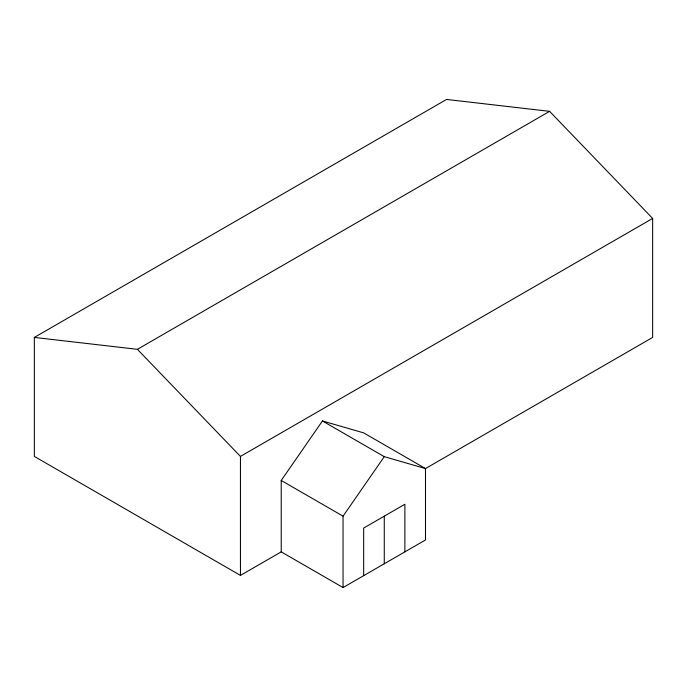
<?xml version="1.0" encoding="UTF-8"?>
<svg xmlns="http://www.w3.org/2000/svg" width="687" height="687" viewBox="0 0 687 687"><rect width="100%" height="100%" fill="white"/><g stroke="black" fill="none" stroke-linecap="round" stroke-linejoin="round"><path stroke-width="1.03" d="M281.223 551.867L281.223 480.471L322.443 420.968L363.663 432.87L425.493 468.568L425.493 539.965L343.053 587.557L281.223 551.867L240.45 575.405L34.35 456.417L34.35 337.42L446.55 99.443L549.6 111.337L652.65 218.432L652.65 337.42L424.995 468.86M343.053 587.557L343.053 516.169L384.273 456.666L425.493 468.568M34.35 337.42L137.4 349.322L549.6 111.337M240.45 575.405L240.45 456.408L652.65 218.432M322.443 420.968L384.273 456.666M281.223 480.471L343.053 516.169M137.4 349.322L240.45 456.408M404.883 551.867L404.883 504.267L363.663 528.063L363.663 575.663M384.273 516.169L384.273 563.761"/></g></svg>
